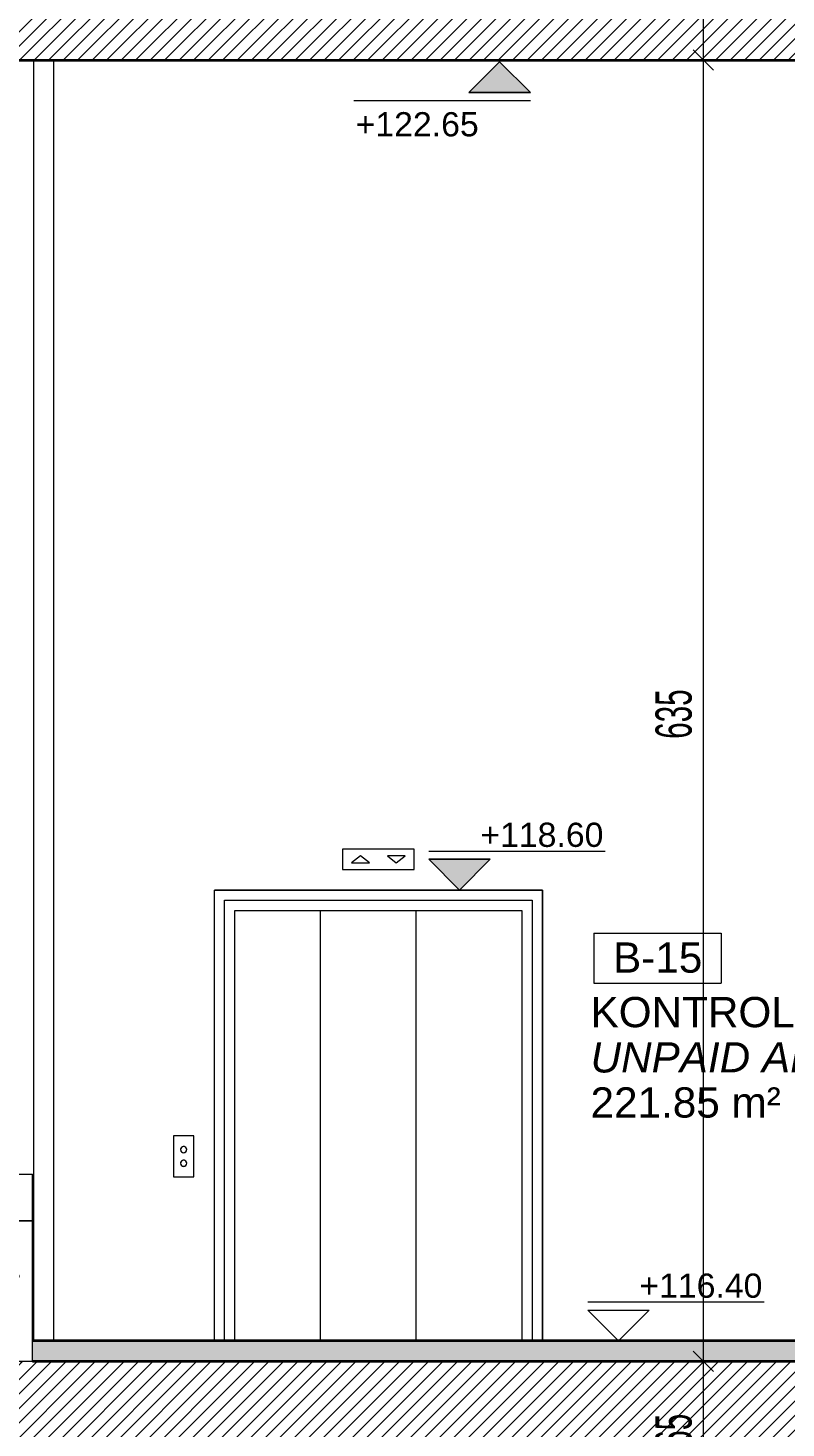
# Model space of a CAD drawing. Header units: centimetres. Extents: x 1976 to 8269, y 9888 to 14030.
# Drawn here: x 5578 to 5948, y 11598 to 12281 of the extents above; entities that cross this region are included whole.
import ezdxf

# ---------------------------------------------------------------- set-up
doc = ezdxf.new("R2010")
doc.units = ezdxf.units.CM
doc.header["$LTSCALE"] = 200
doc.linetypes.add('Dot 1mm', pattern=[0.1, 0, -0.1])
for name, color, linetype, lineweight in [('A-ANNO-DIMS', 211, 'Continuous', 9), ('A-ANNO-DIMS-100', 211, 'Continuous', 9), ('A-AREA-IDEN', 2, 'Continuous', 9), ('A-FLOR', 192, 'Continuous', 9), ('A-FLOR-LEVL', 51, 'Continuous', 9), ('A-FLOR-PATT', 8, 'Continuous', 9), ('A-WALL', 113, 'Continuous', 9), ('G-ANNO-DIMS', 111, 'Continuous', 9), ('Q-SPCQ', 91, 'Continuous', 9), ('S-COLS', 52, 'Continuous', 9)]:
    doc.layers.add(name, color=color, linetype=linetype, lineweight=lineweight)
doc.styles.add('Arial_3', font='arial.ttf', dxfattribs={"height": 14.752994})
doc.styles.add('Arial_5', font='arial.ttf', dxfattribs={"height": 11.802395})
doc.styles.add('Arial_I', font='ariali.ttf', dxfattribs={"height": 14.752994})
doc.styles.add('Swis721 LtCn BT_2', font='swisscl.ttf', dxfattribs={"width": 0.8, "height": 17.639445})
doc.dimstyles.new('IUAS_DIMENSION_INSIDE_100', dxfattribs={"dimscale": 30.48, "dimtxt": 18, "dimasz": 0.328084, "dimexe": 0.328084, "dimexo": 0.0625, "dimgap": 0, "dimtad": 1, "dimdec": 0, "dimdsep": 46, "dimtxsty": 'Swis721 LtCn BT_2', "dimblk1": 'OBLIQUE', "dimblk2": 'OBLIQUE', "dimsah": 1, "dimcen": 0.09, "dimdle": 0.328084, "dimazin": 0, "dimtfac": 1, "dimtdec": 4, "dimtix": 1, "dimtmove": 0, "dimatfit": 3, "dimfxl": 0.656168, "dimfxlon": 1, "dimtvp": 1, "dimtolj": 1, "dimtzin": 0, "dimarcsym": 2})
pattern_1 = [(45, (4932.762, 11977.5), (-3.535534, 3.535534), [])]

# ---------------------------------------------------------------- blocks, each defined once
blk = doc.blocks.new('Normal-Turnstile - 3 Lanes _1 ADA DUZ-1448486-B')
at = {"layer": 'Q-SPCQ'}
for p, q in [((5493.67, 11721.44), (5494.69, 11721.44)), ((5493.67, 11721.44), (5493.67, 11698.58)), ((5494.69, 11721.44), (5506.96, 11721.44)), ((5494.69, 11721.44), (5494.69, 11698.58)), ((5506.96, 11721.44), (5511.45, 11721.44)), ((5506.96, 11721.44), (5506.96, 11698.58)), ((5511.45, 11721.44), (5578.12, 11721.44)), ((5511.45, 11721.44), (5511.45, 11698.58)), ((5578.12, 11721.44), (5580.03, 11721.44)), ((5580.03, 11698.58), (5580.03, 11721.44)), ((5527.32, 11698.58), (5527.32, 11713.82)), ((5527.32, 11713.82), (5564.15, 11713.82)), ((5529.64, 11713.82), (5531.95, 11698.58)), ((5559.52, 11698.58), (5561.84, 11713.82)), ((5564.15, 11713.82), (5564.15, 11698.58)), ((5539.74, 11705.42), (5514.49, 11671.93)), ((5517.54, 11669.63), (5543.22, 11703.72)), ((5544.83, 11703.57), (5570.52, 11669.48)), ((5573.56, 11671.77), (5547.88, 11705.86)), ((5494.69, 11698.58), (5493.67, 11698.58)), ((5506.96, 11698.58), (5494.69, 11698.58)), ((5511.45, 11698.58), (5506.96, 11698.58)), ((5506.96, 11698.58), (5511.45, 11698.58)), ((5506.96, 11698.58), (5506.96, 11630)), ((5527.32, 11698.58), (5511.45, 11698.58)), ((5511.45, 11698.58), (5520.3, 11698.58)), ((5511.45, 11698.58), (5511.45, 11630)), ((5522.2, 11682.15), (5522.2, 11698.58)), ((5531.95, 11698.58), (5527.32, 11698.58)), ((5534.58, 11698.58), (5531.95, 11698.58)), ((5548.59, 11698.58), (5539.35, 11698.58)), ((5559.52, 11698.58), (5553.36, 11698.58)), ((5564.15, 11698.58), (5559.52, 11698.58)), ((5578.12, 11698.58), (5564.15, 11698.58)), ((5564.79, 11698.58), (5564.79, 11683.42)), ((5566.69, 11698.58), (5578.12, 11698.58)), ((5580.03, 11698.58), (5578.12, 11698.58)), ((5578.12, 11698.58), (5580.03, 11698.58)), ((5580.03, 11630), (5580.03, 11698.58)), ((5522.2, 11630), (5522.2, 11675.82)), ((5564.79, 11677.09), (5564.79, 11630)), ((5511.45, 11630), (5506.96, 11630)), ((5520.3, 11630), (5511.45, 11630)), ((5522.2, 11630), (5520.3, 11630)), ((5564.79, 11630), (5526.69, 11630)), ((5564.79, 11630), (5526.69, 11630)), ((5564.79, 11630), (5526.69, 11630)), ((5566.69, 11630), (5564.79, 11630)), ((5578.12, 11630), (5566.69, 11630)), ((5580.03, 11630), (5578.12, 11630))]:
    blk.add_line(p, q, dxfattribs=at)
for radius, start, end in [(1.9, 90, 270), (1.91, 270, 90)]:
    blk.add_arc((5544.47, 11710.13), radius, start, end, dxfattribs=at)
for centre, major_axis, ratio, start_param, end_param in [((5544.78, 11706.2), (8.12, 0), 0.929807, 1.570796, 3.628179), ((5544.78, 11706.2), (8.12, 0), 0.929807, 5.619197, 7.853982), ((5546.35, 11704.71), (1.52, 1.15), 0.358368, 1.570796, 1.88135), ((5544.78, 11706.2), (8.12, 0), 0.929807, 4.130847, 4.712389), ((5544.78, 11706.2), (8.12, 0), 0.929807, 4.712389, 5.12881), ((5516.02, 11670.78), (-1.52, 1.15), 0.358368, 4.712389, 7.853982), ((5516.02, 11670.78), (-1.52, 1.15), 0.358368, 1.570796, 4.712389), ((5572.04, 11670.62), (1.52, 1.15), 0.358368, 1.570796, 4.712389), ((5572.04, 11670.62), (1.52, 1.15), 0.358368, 4.712389, 7.853982)]:
    blk.add_ellipse(centre, major_axis=major_axis, ratio=ratio, start_param=start_param, end_param=end_param, dxfattribs=at)
blk = doc.blocks.new('20 KİŞİLİK ASANSÖR - 4 Person 320kg load-1457962-B')
at = {"layer": 'Q-SPCQ'}
for p, q in [((5731.28, 11880), (5731.28, 11870)), ((5766.28, 11880), (5731.28, 11880)), ((5766.28, 11870), (5766.28, 11880)), ((5740.03, 11876.67), (5735.65, 11873.33)), ((5735.65, 11873.33), (5744.4, 11873.33)), ((5744.4, 11873.33), (5740.03, 11876.67)), ((5761.9, 11876.67), (5753.15, 11876.67)), ((5753.15, 11876.67), (5757.53, 11873.33)), ((5757.53, 11873.33), (5761.9, 11876.67)), ((5731.28, 11870), (5766.28, 11870)), ((5828.78, 11860), (5668.78, 11860)), ((5668.78, 11640), (5668.78, 11860)), ((5828.78, 11640), (5828.78, 11860)), ((5673.78, 11640), (5673.78, 11855)), ((5673.78, 11855), (5823.78, 11855)), ((5823.78, 11855), (5823.78, 11640)), ((5678.78, 11640), (5678.78, 11850)), ((5678.78, 11850), (5818.78, 11850)), ((5720.44, 11850), (5720.44, 11640)), ((5767.11, 11850), (5767.11, 11640)), ((5818.78, 11850), (5818.78, 11640)), ((5648.78, 11740), (5648.78, 11720)), ((5658.78, 11740), (5648.78, 11740)), ((5658.78, 11720), (5658.78, 11740)), ((5648.78, 11720), (5658.78, 11720))]:
    blk.add_line(p, q, dxfattribs=at)
for centre, start, end in [((5653.78, 11733.33), 0, 180), ((5653.78, 11733.33), 180, 0), ((5653.78, 11733.33), 75, 165), ((5653.78, 11733.33), 195, 225), ((5653.78, 11733.33), 255, 315), ((5653.78, 11733.33), 30, 60), ((5653.78, 11733.33), 0, 15), ((5653.78, 11733.33), 345, 0), ((5653.78, 11726.67), 0, 180), ((5653.78, 11726.67), 180, 0), ((5653.78, 11726.67), 75, 165), ((5653.78, 11726.67), 195, 225), ((5653.78, 11726.67), 255, 0), ((5653.78, 11726.67), 30, 60), ((5653.78, 11726.67), 0, 15)]:
    blk.add_arc(centre, 1.5, start, end, dxfattribs=at)
blk = doc.blocks.new('DIMBLOCK32-B')
at = {"layer": 'A-ANNO-DIMS-100', "transparency": 16777216}
for p, q in [((5907.29, 11630), (5902.29, 11635)), ((5887.29, 11630), (5917.29, 11630)), ((5907.29, 11630), (5887.29, 11630)), ((5907.29, 11565), (5907.29, 11630)), ((5907.29, 11630), (5912.29, 11625)), ((5907.29, 11565), (5902.29, 11570)), ((5887.29, 11565), (5917.29, 11565)), ((5907.29, 11565), (5887.29, 11565)), ((5907.29, 11565), (5912.29, 11560))]:
    blk.add_line(p, q, dxfattribs=at)
at = {"layer": 'A-ANNO-DIMS-100', "color": 0, "transparency": 16777216, "insert": (5883.94, 11588.36), "char_height": 17.639, "width": 21.9429, "attachment_point": 1, "rotation": 90, "line_spacing_factor": 0.971848, "style": 'Swis721 LtCn BT_2'}
blk.add_mtext('65', dxfattribs=at)
blk = doc.blocks.new('_Oblique')
at = {"color": 0, "linetype": 'ByBlock', "lineweight": -2}
blk.add_line((-0.5, -0.5), (0.5, 0.5), dxfattribs=at)
blk = doc.blocks.new('DIMBLOCK33-B')
at = {"layer": 'A-ANNO-DIMS-100', "transparency": 16777216}
for p, q in [((5907.29, 12265), (5902.29, 12270)), ((5887.29, 12265), (5917.29, 12265)), ((5907.29, 12265), (5887.29, 12265)), ((5907.29, 11630), (5907.29, 12265)), ((5907.29, 12265), (5912.29, 12260)), ((5907.29, 11630), (5902.29, 11635)), ((5887.29, 11630), (5917.29, 11630)), ((5907.29, 11630), (5887.29, 11630)), ((5907.29, 11630), (5912.29, 11625))]:
    blk.add_line(p, q, dxfattribs=at)
at = {"layer": 'A-ANNO-DIMS-100', "color": 0, "transparency": 16777216, "insert": (5883.94, 11933.79), "char_height": 17.639, "width": 32.9143, "attachment_point": 1, "rotation": 90, "line_spacing_factor": 0.971848, "style": 'Swis721 LtCn BT_2'}
blk.add_mtext('635', dxfattribs=at)
blk = doc.blocks.new('DIMBLOCK34-B')
at = {"layer": 'A-ANNO-DIMS-100', "transparency": 16777216}
for p, q in [((5907.29, 12330), (5902.29, 12335)), ((5887.29, 12330), (5917.29, 12330)), ((5907.29, 12330), (5887.29, 12330)), ((5907.29, 12265), (5907.29, 12330)), ((5907.29, 12330), (5912.29, 12325)), ((5907.29, 12265), (5902.29, 12270)), ((5887.29, 12265), (5917.29, 12265)), ((5907.29, 12265), (5887.29, 12265)), ((5907.29, 12265), (5912.29, 12260))]:
    blk.add_line(p, q, dxfattribs=at)
at = {"layer": 'A-ANNO-DIMS-100', "color": 0, "transparency": 16777216, "insert": (5883.94, 12288.36), "char_height": 17.639, "width": 21.9429, "attachment_point": 1, "rotation": 90, "line_spacing_factor": 0.971848, "style": 'Swis721 LtCn BT_2'}
blk.add_mtext('65', dxfattribs=at)
blk = doc.blocks.new('IUAS_A_ROOM_100S - No_İsmi_Alan-1315501-B')
at = {"layer": 'A-AREA-IDEN'}
for p, q in [((4228.2, 12642.9), (4228.2, 12618.52)), ((4228.2, 12642.9), (4290.21, 12642.9)), ((4290.21, 12642.9), (4290.21, 12618.52)), ((4228.2, 12618.52), (4290.21, 12618.52))]:
    blk.add_line(p, q, dxfattribs=at)
blk = doc.blocks.new('Spot Elevations - IUAS_A_SECTION_FLOOR_CONCRETE-1317280-B')
at = {"layer": 'G-ANNO-DIMS'}
blk.add_hatch(color=256, dxfattribs=at).paths.add_polyline_path([(5801.76, 10950), (5786.76, 10935), (5771.76, 10950)], flags=0)
for p, q in [((5771.76, 10954), (5857.83, 10954)), ((5771.76, 10950), (5801.76, 10950)), ((5786.76, 10935), (5771.76, 10950)), ((5801.76, 10950), (5771.76, 10950)), ((5771.76, 10950), (5786.76, 10935)), ((5801.76, 10950), (5786.76, 10935)), ((5786.76, 10935), (5801.76, 10950))]:
    blk.add_line(p, q, dxfattribs=at)
blk = doc.blocks.new('Spot Elevations - IUAS_A_SECTION_FLOOR_FINISH-1317019-B')
at = {"layer": 'G-ANNO-DIMS'}
for p, q in [((4476.4, 12529), (4562.47, 12529)), ((4476.4, 12525), (4506.4, 12525)), ((4491.4, 12510), (4476.4, 12525)), ((4506.4, 12525), (4491.4, 12510))]:
    blk.add_line(p, q, dxfattribs=at)

msp = doc.modelspace()

# ---------------------------------------------------------------- hatches: boundary and pattern name
at = {"layer": 'A-FLOR-PATT'}
h = msp.add_hatch(dxfattribs=at)
h.set_pattern_fill('FP_1', color=256, style=0, pattern_type=2)
h.set_pattern_definition(pattern_1)
h.paths.add_polyline_path([(3990.53, 12265), (6700.53, 12265), (6700.53, 12330), (3990.53, 12330)], flags=0)
h = msp.add_hatch(dxfattribs=at)
h.set_pattern_fill('FP_2', color=256, style=0, pattern_type=2)
h.set_pattern_definition([(50, (4932.76, 11977.5), (72.8738, -6.376), [7.62, -83.82]), (355, (4932.76, 11977.5), (-14.097, 76.4224), [6.096, -67.056]), (100.451, (4938.835, 11976.97), (58.777, 70.047), [6.476, -71.236]), (46.184, (4932.76, 11997.82), (108.4314, -16.8175), [11.43, -125.73]), (96.636, (4941.8, 11996.42), (94.961, 98.971), [9.714, -106.854]), (351.184, (4932.76, 11997.82), (94.962, 98.97), [9.144, -100.584]), (21, (4942.92, 11992.74), (60.6457, -40.9065), [7.62, -83.82]), (326, (4942.92, 11992.74), (24.721, 73.675), [6.096, -67.056]), (71.451, (4947.976, 11989.33), (85.367, 32.7687), [6.476, -71.236]), (37.5, (4932.762, 11977.5), (1.23552, 33.82243), [3.353, -62.89, 3.353, -64.719, -67.31]), (37.5, (4932.762, 11977.5), (1.23552, 33.82243), [-134.315, 3.353, -63.957]), (7.5, (4932.762, 11977.5), (26.72815, 40.07255), [3.353, -35.458, 3.353, -61.366, -25.654]), (7.5, (4932.762, 11977.5), (26.72815, 40.07255), [-103.53, 3.353, -22.301]), (327.5, (4910.105, 11977.5), (54.2363, -2.2921), [3.353, -22.047, 3.353, -75.895, -105.156]), (327.5, (4910.105, 11977.5), (54.2363, -2.2921), [-104.648, 3.353, -101.803]), (317.5, (4899.945, 11977.5), (59.2516, 10.1701), [3.353, -29.667, 3.353, -49.276, -74.676]), (317.5, (4899.945, 11977.5), (59.2516, 10.1701), [-85.649, 3.353, -71.323])])
h.paths.add_polyline_path([(6550.53, 11630), (6550.53, 11640), (5580.03, 11640), (5580.03, 11630), (6477.77, 11630)], flags=0)
h.paths.add_polyline_path([(4174.39, 11630), (5506.96, 11630), (5506.96, 11640), (4140.53, 11640), (4140.53, 11630)], flags=0)
h.paths.add_polyline_path([(5522.2, 11630), (5564.79, 11630), (5564.79, 11640), (5522.2, 11640)], flags=0)
h = msp.add_hatch(dxfattribs=at)
h.set_pattern_fill('FP_1', color=256, style=0, pattern_type=2)
h.set_pattern_definition(pattern_1)
h.paths.add_polyline_path([(3990.53, 11565), (6700.53, 11565), (6700.53, 11630), (3990.53, 11630)], flags=0)

# ---------------------------------------------------------------- linework, layer by layer
at = {"layer": 'A-FLOR', "lineweight": 35}
for p, q in [((4140.53, 12265), (6550.53, 12265)), ((6550.53, 11640), (5580.03, 11640)), ((6550.53, 11630), (5580.03, 11630))]:
    msp.add_line(p, q, dxfattribs=at)
at = {"layer": 'A-FLOR-LEVL', "linetype": 'Dot 1mm'}
msp.add_line((1976.45, 11630), (8269.32, 11630), dxfattribs=at)
at = {"layer": 'A-WALL'}
for p, q in [((5668.78, 11640), (5668.78, 11860)), ((5668.78, 11860), (5828.78, 11860)), ((5828.78, 11860), (5828.78, 11640))]:
    msp.add_line(p, q, dxfattribs=at)
at = {"layer": 'G-ANNO-DIMS'}
for p, q in [((5807.67, 12265), (5807.67, 12264.14)), ((5807.67, 12264.14), (5807.92, 12264.14))]:
    msp.add_line(p, q, dxfattribs=at)
at = {"layer": 'S-COLS'}
for p, q in [((5580.53, 12265), (5580.53, 11640)), ((5590.53, 11640), (5590.53, 12265))]:
    msp.add_line(p, q, dxfattribs=at)

# ---------------------------------------------------------------- block references
at = {"layer": 'A-AREA-IDEN'}
msp.add_blockref('IUAS_A_ROOM_100S - No_İsmi_Alan-1315501-B', (1625.72, -803.97), dxfattribs=at)
at = {"layer": 'G-ANNO-DIMS', "rotation": 180}
msp.add_blockref('Spot Elevations - IUAS_A_SECTION_FLOOR_CONCRETE-1317280-B', (11594.68, 23199.14), dxfattribs=at)
at = {"layer": 'G-ANNO-DIMS'}
for name, p in [('Spot Elevations - IUAS_A_SECTION_FLOOR_CONCRETE-1317280-B', (1.56, 925)), ('Spot Elevations - IUAS_A_SECTION_FLOOR_FINISH-1317019-B', (1374.47, -870))]:
    msp.add_blockref(name, p, dxfattribs=at)
at = {"layer": 'Q-SPCQ'}
for name in ['20 KİŞİLİK ASANSÖR - 4 Person 320kg load-1457962-B', 'Normal-Turnstile - 3 Lanes _1 ADA DUZ-1448486-B']:
    msp.add_blockref(name, (0, 0), dxfattribs=at)

# ---------------------------------------------------------------- texts
at = {"layer": 'A-AREA-IDEN', "char_height": 14.753, "line_spacing_factor": 0.938532}
for s, insert, width, attachment_point, style in [('B-15', (5885.02, 11834.44), 51.84, 2, 'Arial_3'), ('KONTROLSÜZ ALAN', (5852.27, 11807.83), 238.32, 1, 'Arial_3'), ('UNPAID AREA', (5852.27, 11785.73), 166.86, 1, 'Arial_I'), ('221.85 m²', (5852.27, 11763.73), 110.52, 1, 'Arial_3')]:
    msp.add_mtext(s, dxfattribs=dict(at, insert=insert, width=width, attachment_point=attachment_point, style=style))
at = {"layer": 'G-ANNO-DIMS', "char_height": 11.802, "width": 71.568, "attachment_point": 1, "line_spacing_factor": 0.938532, "style": 'Arial_5'}
for s, insert in [('+122.65', (5737.67, 12239.57)), ('+118.60', (5798.5, 11892.86)), ('+116.40', (5876.05, 11672.86))]:
    msp.add_mtext(s, dxfattribs=dict(at, insert=insert))

# ---------------------------------------------------------------- dimensions: what is measured, and where the dimension line sits
at = {"layer": 'A-ANNO-DIMS'}
for base, p1, p2, override, picture, middle in [((5907.29, 12330), (5887.29, 12265), (5887.29, 12330), {"dimpost": '<>', "dimfxl": 65}, 'DIMBLOCK34-B', (5898.26, 12297.5)), ((5907.29, 12265), (5887.29, 11630), (5887.29, 12265), {"dimpost": '<>', "dimfxl": 635}, 'DIMBLOCK33-B', (5898.25, 11947.5)), ((5907.29, 11630), (5887.29, 11565), (5887.29, 11630), {"dimpost": '<>', "dimfxl": 65}, 'DIMBLOCK32-B', (5898.26, 11597.5))]:
    dim = msp.add_linear_dim(base=base, p1=p1, p2=p2, angle=90, dimstyle='IUAS_DIMENSION_INSIDE_100', override=override, dxfattribs=at)
    dim.commit()
    dim.dimension.update_dxf_attribs({"geometry": picture, "text_midpoint": middle})

doc.saveas('drawing.dxf')
